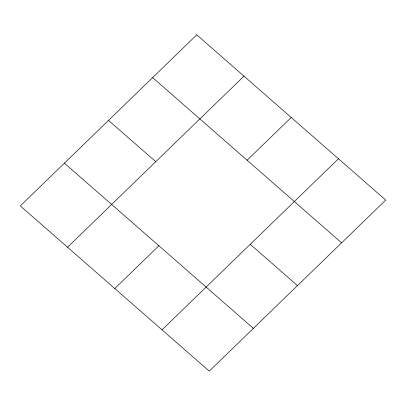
<?xml version="1.0" encoding="UTF-8"?>
<svg xmlns="http://www.w3.org/2000/svg" width="406" height="406" viewBox="0 0 406 406"><rect width="100%" height="100%" fill="white"/><g stroke="black" fill="none" stroke-linecap="round" stroke-linejoin="round"><path stroke-width="0.61" d="M67.538 247.234L243.981 76.15M114.781 288.544L158.888 245.772M247.112 160.228L291.219 117.456M162.019 329.85L338.462 158.766M152.631 77.617L341.588 242.844M108.519 120.384L155.762 161.695M250.238 244.305L297.481 285.616M64.412 163.156L253.369 328.383M196.743 34.845L20.3 205.928L209.257 371.155L385.7 200.072L196.743 34.845"/></g></svg>
